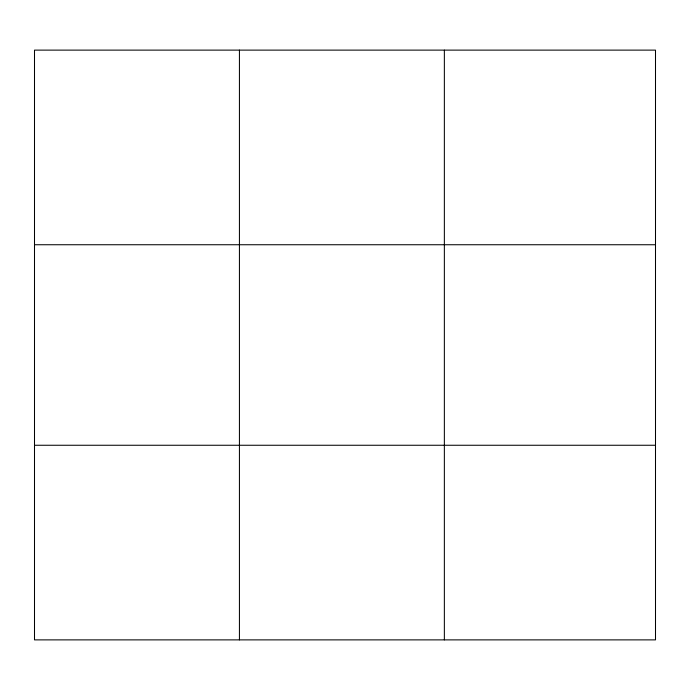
<?xml version="1.0" encoding="UTF-8"?>
<svg xmlns="http://www.w3.org/2000/svg" width="690" height="690" viewBox="0 0 690 690"><rect width="100%" height="100%" fill="white"/><g stroke="black" fill="none" stroke-linecap="round" stroke-linejoin="round"><path stroke-width="1.03" d="M239.43 50.12L239.43 639.88M444.36 50.12L444.36 639.88M34.5 244.743L655.5 244.743M34.5 445.257L655.5 445.257M655.5 628.435L655.5 639.88L34.5 639.88L34.5 50.12L655.5 50.12L655.5 628.435"/></g></svg>
